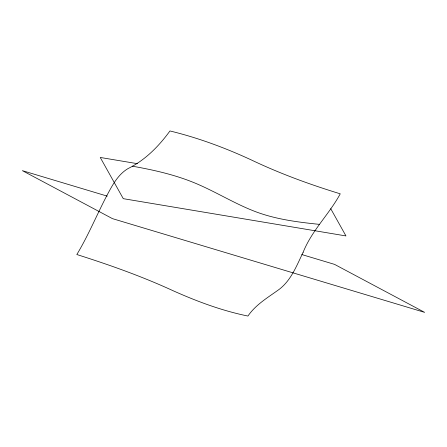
<?xml version="1.0" encoding="UTF-8"?>
<svg xmlns="http://www.w3.org/2000/svg" width="447" height="447" viewBox="0 0 447 447"><rect width="100%" height="100%" fill="white"/><g stroke="black" fill="none" stroke-linecap="round" stroke-linejoin="round"><path stroke-width="0.67" d="M319.331 224.36C298.551 222.226 277.565 219.566 257.796 212.498A111.778 83.187 24.2 0 1 254.768 211.37C235.72 204.039 218.248 193.3 199.613 185.052C178.258 175.492 155.277 170.234 132.323 166.178M137.358 163.669L100.245 157.461L123.277 198.669L345.956 235.938L330.713 208.665M107.252 196.138L22.35 170.648L112.46 218.639L424.65 312.369L334.54 264.378L301.781 254.544M303.1 252.382C296.719 265.462 291.271 280.062 279.353 289.237C268.228 297.344 255.874 304.413 247.94 316.046C222.215 310.805 197.507 301.602 173.581 290.952C142.241 276.497 109.705 264.937 76.828 254.527C88.148 235.787 96.502 215.476 106.587 196.082C112.035 185.879 117.678 174.732 127.976 168.608C145.113 160.227 158.858 146.236 169.949 130.954C198.138 137.799 225.428 147.923 251.717 160.132C280.28 173.715 310.022 184.561 340.245 193.819C329.238 214.219 311.727 230.563 303.1 252.382"/></g></svg>
